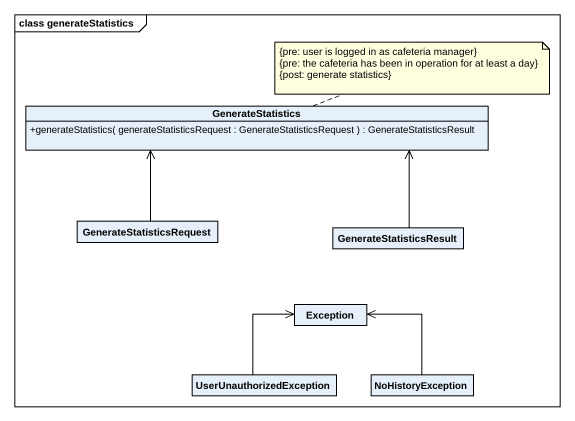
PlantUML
@startuml
mainframe class generateStatistics
hide circle
hide empty members
skinparam classAttributeIconSize 0
class GenerateStatistics {
  +generateStatistics( generateStatisticsRequest : GenerateStatisticsRequest ) : GenerateStatisticsResult
}
class GenerateStatisticsRequest
class GenerateStatisticsResult
class "Exception" as Exception_
class UserUnauthorizedException
class NoHistoryException
GenerateStatisticsRequest -up-> GenerateStatistics
GenerateStatisticsResult -up-> GenerateStatistics
UserUnauthorizedException -up-> Exception_
NoHistoryException -up-> Exception_
note right of GenerateStatistics
  {pre: user is logged in as cafeteria manager}
  {pre: the cafeteria has been in operation for at least a day}
  {post: generate statistics}
end note
@enduml
